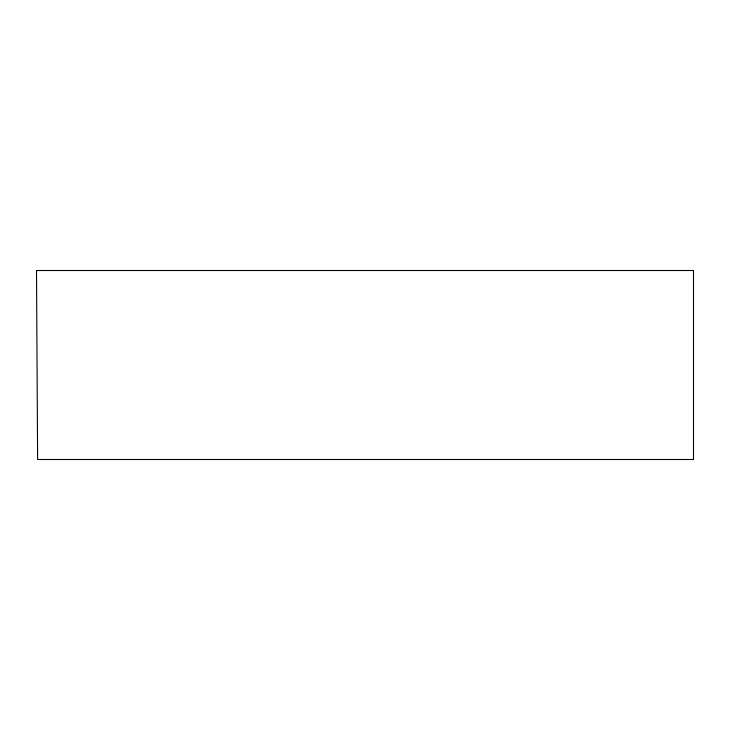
<?xml version="1.0" encoding="UTF-8"?>
<svg xmlns="http://www.w3.org/2000/svg" width="730" height="730" viewBox="0 0 730 730"><rect width="100%" height="100%" fill="white"/><g stroke="black" fill="none" stroke-linecap="round" stroke-linejoin="round"><path stroke-width="1.09" d="M693.5 270.511L36.5 270.511L37.613 459.489L693.5 459.489L693.5 270.511"/></g></svg>
